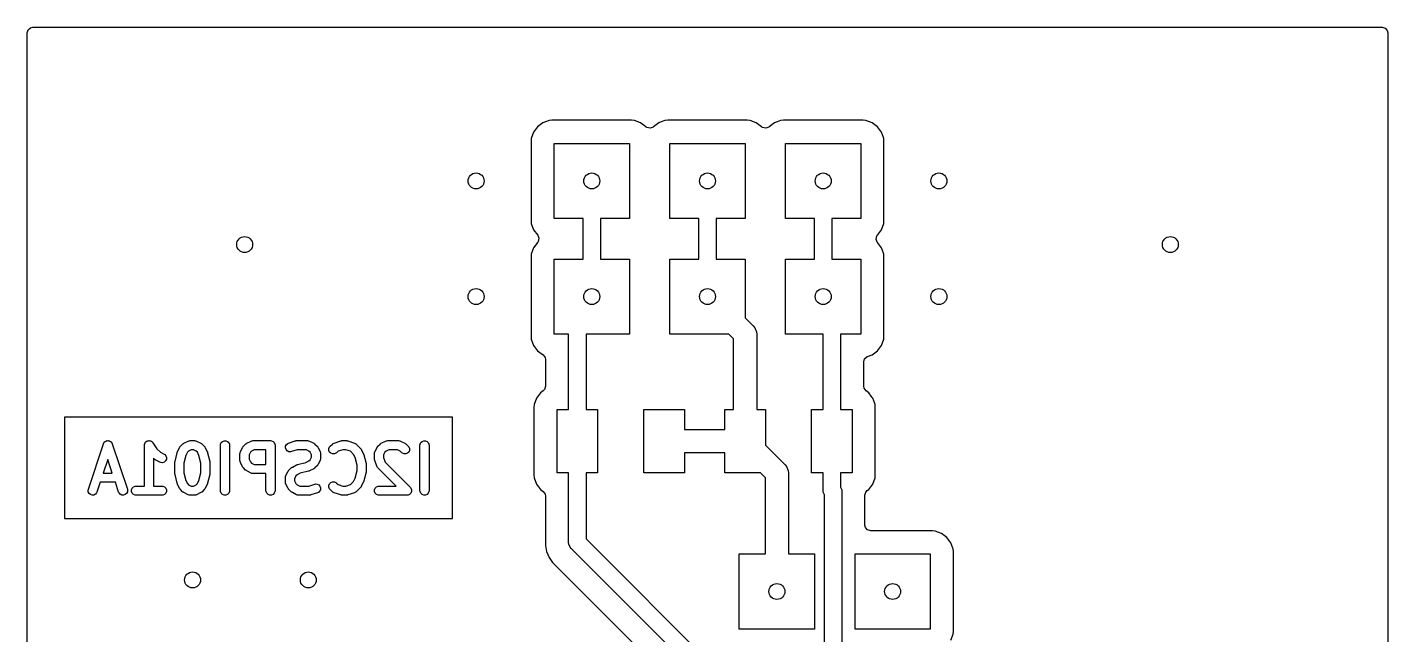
# Model space of a CAD drawing. Extents: x -4.36 to -3.19, y 5.39 to 6.96.
# Drawn here: x -4.363 to -3.187, y 6.438 to 6.963 of the extents above; entities that cross this region are included whole.
import ezdxf

# ---------------------------------------------------------------- set-up
doc = ezdxf.new("R2010")
doc.units = 0
doc.header["$MEASUREMENT"] = 0
doc.layers.add('BLACK', color=7, linetype='CONTINUOUS')

msp = doc.modelspace()

# ---------------------------------------------------------------- linework, layer by layer
at = {"layer": 'BLACK', "linetype": 'CONTINUOUS'}
for p, q in [((-4.3621, 6.9607), (-4.36, 6.9625)), ((-4.36, 6.9625), (-4.358, 6.9629)), ((-4.358, 6.9629), (-3.192, 6.9629)), ((-3.192, 6.9629), (-3.1893, 6.9621)), ((-3.1893, 6.9621), (-3.1875, 6.96)), ((-4.3629, 6.958), (-4.3621, 6.9607)), ((-4.3629, 6.538), (-4.3629, 6.958)), ((-3.1875, 6.96), (-3.1871, 6.958)), ((-3.1871, 6.958), (-3.1871, 5.392)), ((-3.9172, 6.8803), (-3.9218, 6.8768)), ((-3.9149, 6.8811), (-3.9172, 6.8803)), ((-3.9172, 6.8803), (-3.9172, 6.8803)), ((-3.9172, 6.8803), (-3.9172, 6.8803)), ((-3.9118, 6.8823), (-3.9149, 6.8811)), ((-3.9094, 6.8825), (-3.9118, 6.8823)), ((-3.9118, 6.8823), (-3.9118, 6.8823)), ((-3.8406, 6.8825), (-3.9094, 6.8825)), ((-3.9094, 6.8825), (-3.9094, 6.8825)), ((-3.9094, 6.8825), (-3.9094, 6.8825)), ((-3.8382, 6.8823), (-3.8406, 6.8825)), ((-3.8406, 6.8825), (-3.8406, 6.8825)), ((-3.8406, 6.8825), (-3.8406, 6.8825)), ((-3.8328, 6.8803), (-3.8382, 6.8823)), ((-3.8382, 6.8823), (-3.8382, 6.8823)), ((-3.8382, 6.8823), (-3.8382, 6.8823)), ((-3.8282, 6.8768), (-3.8328, 6.8803)), ((-3.8172, 6.8803), (-3.8218, 6.8768)), ((-3.8149, 6.8811), (-3.8172, 6.8803)), ((-3.8118, 6.8823), (-3.8149, 6.8811)), ((-3.8094, 6.8825), (-3.8118, 6.8823)), ((-3.8118, 6.8823), (-3.8118, 6.8823)), ((-3.7406, 6.8825), (-3.8094, 6.8825)), ((-3.8094, 6.8825), (-3.8094, 6.8825)), ((-3.8094, 6.8825), (-3.8094, 6.8825)), ((-3.7382, 6.8823), (-3.7406, 6.8825)), ((-3.7406, 6.8825), (-3.7406, 6.8825)), ((-3.7406, 6.8825), (-3.7406, 6.8825)), ((-3.7328, 6.8803), (-3.7382, 6.8823)), ((-3.7382, 6.8823), (-3.7382, 6.8823)), ((-3.7382, 6.8823), (-3.7382, 6.8823)), ((-3.7282, 6.8768), (-3.7328, 6.8803)), ((-3.7172, 6.8803), (-3.7218, 6.8768)), ((-3.7149, 6.8811), (-3.7172, 6.8803)), ((-3.7118, 6.8823), (-3.7149, 6.8811)), ((-3.7094, 6.8825), (-3.7118, 6.8823)), ((-3.7118, 6.8823), (-3.7118, 6.8823)), ((-3.6406, 6.8825), (-3.7094, 6.8825)), ((-3.7094, 6.8825), (-3.7094, 6.8825)), ((-3.7094, 6.8825), (-3.7094, 6.8825)), ((-3.6382, 6.8823), (-3.6406, 6.8825)), ((-3.6406, 6.8825), (-3.6406, 6.8825)), ((-3.6406, 6.8825), (-3.6406, 6.8825)), ((-3.6328, 6.8803), (-3.6382, 6.8823)), ((-3.6382, 6.8823), (-3.6382, 6.8823)), ((-3.6382, 6.8823), (-3.6382, 6.8823)), ((-3.6282, 6.8768), (-3.6328, 6.8803)), ((-3.9253, 6.8722), (-3.9273, 6.8668)), ((-3.9218, 6.8768), (-3.9253, 6.8722)), ((-3.9253, 6.8722), (-3.9253, 6.8722)), ((-3.828, 6.8766), (-3.8282, 6.8768)), ((-3.8282, 6.8768), (-3.8282, 6.8768)), ((-3.8274, 6.8763), (-3.828, 6.8766)), ((-3.8246, 6.8757), (-3.8274, 6.8763)), ((-3.822, 6.8766), (-3.8246, 6.8757)), ((-3.8218, 6.8768), (-3.822, 6.8766)), ((-3.8218, 6.8768), (-3.8218, 6.8768)), ((-3.728, 6.8766), (-3.7282, 6.8768)), ((-3.7282, 6.8768), (-3.7282, 6.8768)), ((-3.7274, 6.8763), (-3.728, 6.8766)), ((-3.7246, 6.8757), (-3.7274, 6.8763)), ((-3.722, 6.8766), (-3.7246, 6.8757)), ((-3.7218, 6.8768), (-3.722, 6.8766)), ((-3.7218, 6.8768), (-3.7218, 6.8768)), ((-3.6247, 6.8722), (-3.6282, 6.8768)), ((-3.623, 6.8675), (-3.6247, 6.8722)), ((-3.6227, 6.8668), (-3.623, 6.8675)), ((-3.9273, 6.8668), (-3.9275, 6.8644)), ((-3.9275, 6.8644), (-3.9275, 6.7956)), ((-3.9273, 6.8668), (-3.9273, 6.8668)), ((-3.9075, 6.7975), (-3.9075, 6.8625)), ((-3.9075, 6.8625), (-3.8425, 6.8625)), ((-3.8425, 6.8625), (-3.8425, 6.7975)), ((-3.8075, 6.7975), (-3.8075, 6.8625)), ((-3.8075, 6.8625), (-3.7425, 6.8625)), ((-3.7425, 6.8625), (-3.7425, 6.7975)), ((-3.7075, 6.7975), (-3.7075, 6.8625)), ((-3.7075, 6.8625), (-3.6425, 6.8625)), ((-3.6425, 6.8625), (-3.6425, 6.7975)), ((-3.6225, 6.8644), (-3.6227, 6.8668)), ((-3.6227, 6.8668), (-3.6227, 6.8668)), ((-3.6225, 6.7956), (-3.6225, 6.8644)), ((-3.6225, 6.8644), (-3.6225, 6.8644)), ((-3.8825, 6.7975), (-3.9075, 6.7975)), ((-3.8825, 6.7625), (-3.8825, 6.7975)), ((-3.8425, 6.7975), (-3.8675, 6.7975)), ((-3.8675, 6.7975), (-3.8675, 6.7625)), ((-3.7825, 6.7975), (-3.8075, 6.7975)), ((-3.7825, 6.7625), (-3.7825, 6.7975)), ((-3.7425, 6.7975), (-3.7675, 6.7975)), ((-3.7675, 6.7975), (-3.7675, 6.7625)), ((-3.6825, 6.7975), (-3.7075, 6.7975)), ((-3.6825, 6.7625), (-3.6825, 6.7975)), ((-3.6425, 6.7975), (-3.6675, 6.7975)), ((-3.6675, 6.7975), (-3.6675, 6.7625)), ((-3.9275, 6.7956), (-3.9273, 6.7932)), ((-3.9273, 6.7932), (-3.9273, 6.7932)), ((-3.9273, 6.7932), (-3.9253, 6.7878)), ((-3.9253, 6.7878), (-3.9253, 6.7878)), ((-3.9253, 6.7878), (-3.9216, 6.783)), ((-3.6282, 6.7832), (-3.6247, 6.7878)), ((-3.6247, 6.7878), (-3.6227, 6.7932)), ((-3.6227, 6.7932), (-3.6225, 6.7956)), ((-3.6227, 6.7932), (-3.6227, 6.7932)), ((-3.6225, 6.7956), (-3.6225, 6.7956)), ((-3.9216, 6.777), (-3.9253, 6.7722)), ((-3.9216, 6.783), (-3.9207, 6.7804)), ((-3.9213, 6.7776), (-3.9216, 6.777)), ((-3.9207, 6.7804), (-3.9213, 6.7776)), ((-3.6293, 6.7796), (-3.6287, 6.7824)), ((-3.6284, 6.777), (-3.6293, 6.7796)), ((-3.6287, 6.7824), (-3.6284, 6.783)), ((-3.6284, 6.783), (-3.6282, 6.7832)), ((-3.6282, 6.7768), (-3.6284, 6.777)), ((-3.6282, 6.7832), (-3.6282, 6.7832)), ((-3.6247, 6.7722), (-3.6282, 6.7768)), ((-3.6282, 6.7768), (-3.6282, 6.7768)), ((-3.9273, 6.7668), (-3.9275, 6.7644)), ((-3.9275, 6.7644), (-3.9275, 6.6956)), ((-3.9253, 6.7722), (-3.9273, 6.7668)), ((-3.9273, 6.7668), (-3.9273, 6.7668)), ((-3.9253, 6.7722), (-3.9253, 6.7722)), ((-3.9075, 6.6975), (-3.9075, 6.7625)), ((-3.9075, 6.7625), (-3.8825, 6.7625)), ((-3.8675, 6.7625), (-3.8425, 6.7625)), ((-3.8425, 6.7625), (-3.8425, 6.6975)), ((-3.8075, 6.6975), (-3.8075, 6.7625)), ((-3.8075, 6.7625), (-3.7825, 6.7625)), ((-3.7675, 6.7625), (-3.7425, 6.7625)), ((-3.7425, 6.7625), (-3.7425, 6.7116)), ((-3.7075, 6.6975), (-3.7075, 6.7625)), ((-3.7075, 6.7625), (-3.6825, 6.7625)), ((-3.6675, 6.7625), (-3.6425, 6.7625)), ((-3.6425, 6.7625), (-3.6425, 6.6975)), ((-3.623, 6.7675), (-3.6247, 6.7722)), ((-3.6227, 6.7668), (-3.623, 6.7675)), ((-3.6225, 6.7644), (-3.6227, 6.7668)), ((-3.6227, 6.7668), (-3.6227, 6.7668)), ((-3.6225, 6.6956), (-3.6225, 6.7644)), ((-3.6225, 6.7644), (-3.6225, 6.7644)), ((-3.7425, 6.7116), (-3.7354, 6.7046)), ((-3.7354, 6.7046), (-3.7342, 6.7031)), ((-3.7342, 6.7031), (-3.7327, 6.6995)), ((-3.9275, 6.6956), (-3.9273, 6.6932)), ((-3.9273, 6.6932), (-3.9273, 6.6932)), ((-3.9273, 6.6932), (-3.9253, 6.6878)), ((-3.895, 6.6975), (-3.9075, 6.6975)), ((-3.895, 6.6325), (-3.895, 6.6975)), ((-3.8425, 6.6975), (-3.88, 6.6975)), ((-3.88, 6.6975), (-3.88, 6.6325)), ((-3.7566, 6.6975), (-3.8075, 6.6975)), ((-3.7525, 6.6934), (-3.7566, 6.6975)), ((-3.7525, 6.6325), (-3.7525, 6.6934)), ((-3.7327, 6.6995), (-3.7325, 6.6975)), ((-3.7325, 6.6975), (-3.7325, 6.6325)), ((-3.675, 6.6975), (-3.7075, 6.6975)), ((-3.675, 6.6325), (-3.675, 6.6975)), ((-3.6425, 6.6975), (-3.66, 6.6975)), ((-3.66, 6.6975), (-3.66, 6.6325)), ((-3.6247, 6.6878), (-3.6227, 6.6932)), ((-3.6227, 6.6932), (-3.6225, 6.6956)), ((-3.6227, 6.6932), (-3.6227, 6.6932)), ((-3.6225, 6.6956), (-3.6225, 6.6956)), ((-3.9253, 6.6878), (-3.9253, 6.6878)), ((-3.9253, 6.6878), (-3.9218, 6.6832)), ((-3.9218, 6.6832), (-3.917, 6.6796)), ((-3.917, 6.6796), (-3.9153, 6.6774)), ((-3.6368, 6.6783), (-3.6328, 6.6797)), ((-3.6328, 6.6797), (-3.6282, 6.6832)), ((-3.6328, 6.6797), (-3.6328, 6.6797)), ((-3.6282, 6.6832), (-3.6247, 6.6878)), ((-3.6247, 6.6878), (-3.6247, 6.6878)), ((-3.9153, 6.6774), (-3.915, 6.6756)), ((-3.915, 6.6756), (-3.915, 6.6525)), ((-3.64, 6.6736), (-3.6392, 6.6763)), ((-3.64, 6.6525), (-3.64, 6.6736)), ((-3.6392, 6.6763), (-3.6371, 6.6781)), ((-3.6371, 6.6781), (-3.6368, 6.6783)), ((-3.9193, 6.6468), (-3.9228, 6.6422)), ((-3.917, 6.6485), (-3.9193, 6.6468)), ((-3.9193, 6.6468), (-3.9193, 6.6468)), ((-3.9158, 6.6498), (-3.917, 6.6485)), ((-3.915, 6.6525), (-3.9158, 6.6498)), ((-3.6397, 6.6508), (-3.64, 6.6525)), ((-3.638, 6.6485), (-3.6397, 6.6508)), ((-3.6357, 6.6468), (-3.638, 6.6485)), ((-3.6336, 6.644), (-3.6357, 6.6468)), ((-3.6326, 6.6427), (-3.6336, 6.644)), ((-3.9248, 6.6368), (-3.925, 6.6344)), ((-3.925, 6.6344), (-3.925, 6.5756)), ((-3.9228, 6.6422), (-3.9248, 6.6368)), ((-3.9248, 6.6368), (-3.9248, 6.6368)), ((-3.9228, 6.6422), (-3.9228, 6.6422)), ((-3.905, 6.5775), (-3.905, 6.6325)), ((-3.905, 6.6325), (-3.895, 6.6325)), ((-3.88, 6.6325), (-3.87, 6.6325)), ((-3.87, 6.6325), (-3.87, 6.5775)), ((-3.83, 6.5775), (-3.83, 6.6325)), ((-3.83, 6.6325), (-3.795, 6.6325)), ((-3.795, 6.6325), (-3.795, 6.615)), ((-3.76, 6.615), (-3.76, 6.6325)), ((-3.76, 6.6325), (-3.7525, 6.6325)), ((-3.7325, 6.6325), (-3.725, 6.6325)), ((-3.725, 6.6325), (-3.725, 6.6016)), ((-3.685, 6.5775), (-3.685, 6.6325)), ((-3.685, 6.6325), (-3.675, 6.6325)), ((-3.66, 6.6325), (-3.65, 6.6325)), ((-3.65, 6.6325), (-3.65, 6.5775)), ((-3.6322, 6.6422), (-3.6326, 6.6427)), ((-3.6305, 6.6375), (-3.6322, 6.6422)), ((-3.6302, 6.6368), (-3.6305, 6.6375)), ((-3.63, 6.6344), (-3.6302, 6.6368)), ((-3.6302, 6.6368), (-3.6302, 6.6368)), ((-3.63, 6.5756), (-3.63, 6.6344)), ((-3.63, 6.6344), (-3.63, 6.6344)), ((-3.9954, 6.6258), (-4.3306, 6.6258)), ((-4.3306, 6.6258), (-4.3306, 6.538)), ((-3.9954, 6.538), (-3.9954, 6.6258)), ((-3.795, 6.615), (-3.76, 6.615)), ((-4.3101, 6.5634), (-4.297, 6.6028)), ((-4.297, 6.6028), (-4.2967, 6.6035)), ((-4.2967, 6.6035), (-4.2965, 6.6037)), ((-4.2965, 6.6037), (-4.2964, 6.604)), ((-4.2964, 6.604), (-4.296, 6.6043)), ((-4.296, 6.6043), (-4.2957, 6.6047)), ((-4.2957, 6.6047), (-4.2954, 6.6048)), ((-4.2954, 6.6048), (-4.2952, 6.605)), ((-4.2952, 6.605), (-4.2948, 6.6051)), ((-4.2948, 6.6051), (-4.2943, 6.6054)), ((-4.2943, 6.6054), (-4.294, 6.6054)), ((-4.294, 6.6054), (-4.2938, 6.6055)), ((-4.2938, 6.6055), (-4.2933, 6.6054)), ((-4.2933, 6.6054), (-4.2928, 6.6055)), ((-4.2928, 6.6055), (-4.2925, 6.6054)), ((-4.2925, 6.6054), (-4.2922, 6.6054)), ((-4.2922, 6.6054), (-4.2918, 6.6051)), ((-4.2918, 6.6051), (-4.2913, 6.605)), ((-4.2913, 6.605), (-4.2911, 6.6048)), ((-4.2911, 6.6048), (-4.2909, 6.6047)), ((-4.2909, 6.6047), (-4.2905, 6.6043)), ((-4.2905, 6.6043), (-4.2902, 6.604)), ((-4.2902, 6.604), (-4.29, 6.6037)), ((-4.29, 6.6037), (-4.2898, 6.6035)), ((-4.2898, 6.6035), (-4.2895, 6.6028)), ((-4.2895, 6.6028), (-4.2764, 6.5634)), ((-4.2616, 6.6016), (-4.2615, 6.6023)), ((-4.2616, 6.5661), (-4.2616, 6.6016)), ((-4.2616, 6.6016), (-4.2616, 6.6016)), ((-4.2616, 6.6016), (-4.2616, 6.6016)), ((-4.2616, 6.6016), (-4.2616, 6.6016)), ((-4.2615, 6.6023), (-4.2614, 6.6027)), ((-4.2614, 6.6027), (-4.2613, 6.6031)), ((-4.2613, 6.6031), (-4.2611, 6.6034)), ((-4.2611, 6.6034), (-4.2609, 6.6038)), ((-4.2609, 6.6038), (-4.2606, 6.604)), ((-4.2606, 6.604), (-4.2604, 6.6044)), ((-4.2604, 6.6044), (-4.2601, 6.6046)), ((-4.2601, 6.6046), (-4.2598, 6.6048)), ((-4.2598, 6.6048), (-4.2595, 6.605)), ((-4.2595, 6.605), (-4.2592, 6.6052)), ((-4.2592, 6.6052), (-4.2588, 6.6053)), ((-4.2588, 6.6053), (-4.2584, 6.6054)), ((-4.2584, 6.6054), (-4.258, 6.6054)), ((-4.258, 6.6054), (-4.2576, 6.6055)), ((-4.2576, 6.6055), (-4.2573, 6.6054)), ((-4.2573, 6.6054), (-4.2569, 6.6054)), ((-4.2569, 6.6054), (-4.2565, 6.6053)), ((-4.2565, 6.6053), (-4.2561, 6.6052)), ((-4.2561, 6.6052), (-4.2558, 6.605)), ((-4.2558, 6.605), (-4.2555, 6.6048)), ((-4.2555, 6.6048), (-4.2552, 6.6046)), ((-4.2552, 6.6046), (-4.2549, 6.6043)), ((-4.2549, 6.6043), (-4.2544, 6.6038)), ((-4.2544, 6.6038), (-4.2544, 6.6038)), ((-4.2544, 6.6038), (-4.2544, 6.6038)), ((-4.2544, 6.6038), (-4.2544, 6.6037)), ((-4.2544, 6.6037), (-4.2508, 6.5985)), ((-4.2508, 6.5985), (-4.2478, 6.5954)), ((-4.233, 6.5958), (-4.2312, 6.5996)), ((-4.2312, 6.5996), (-4.231, 6.5999)), ((-4.231, 6.5999), (-4.2309, 6.6)), ((-4.2309, 6.6), (-4.2308, 6.6001)), ((-4.2308, 6.6002), (-4.2307, 6.6003)), ((-4.2308, 6.6001), (-4.2308, 6.6002)), ((-4.2307, 6.6003), (-4.2304, 6.6006)), ((-4.2304, 6.6006), (-4.2286, 6.6025)), ((-4.2286, 6.6025), (-4.2283, 6.6027)), ((-4.2283, 6.6027), (-4.2282, 6.6028)), ((-4.2282, 6.6028), (-4.2281, 6.6029)), ((-4.2281, 6.6029), (-4.228, 6.603)), ((-4.228, 6.603), (-4.2279, 6.603)), ((-4.2279, 6.603), (-4.2275, 6.6032)), ((-4.2275, 6.6032), (-4.2238, 6.6051)), ((-4.2238, 6.6051), (-4.2231, 6.6054)), ((-4.2211, 6.5976), (-4.2234, 6.5965)), ((-4.2231, 6.6054), (-4.2229, 6.6054)), ((-4.2229, 6.6054), (-4.2228, 6.6054)), ((-4.2228, 6.6054), (-4.222, 6.6055)), ((-4.222, 6.6055), (-4.2183, 6.6055)), ((-4.2192, 6.5976), (-4.2211, 6.5976)), ((-4.2169, 6.5965), (-4.2192, 6.5976)), ((-4.2183, 6.6055), (-4.2175, 6.6054)), ((-4.2175, 6.6054), (-4.2174, 6.6054)), ((-4.2174, 6.6054), (-4.2172, 6.6054)), ((-4.2172, 6.6054), (-4.2165, 6.6051)), ((-4.2165, 6.6051), (-4.2128, 6.6032)), ((-4.2128, 6.6032), (-4.2124, 6.603)), ((-4.2124, 6.603), (-4.2123, 6.603)), ((-4.2123, 6.603), (-4.2122, 6.6029)), ((-4.2122, 6.6029), (-4.2121, 6.6028)), ((-4.2121, 6.6028), (-4.212, 6.6027)), ((-4.212, 6.6027), (-4.2117, 6.6025)), ((-4.2117, 6.6025), (-4.2099, 6.6006)), ((-4.2099, 6.6006), (-4.2096, 6.6003)), ((-4.2096, 6.6003), (-4.2095, 6.6002)), ((-4.2095, 6.6002), (-4.2095, 6.6001)), ((-4.2095, 6.6001), (-4.2094, 6.6)), ((-4.2094, 6.6), (-4.2093, 6.5999)), ((-4.2093, 6.5999), (-4.2091, 6.5996)), ((-4.2091, 6.5996), (-4.2073, 6.5958)), ((-4.196, 6.6016), (-4.1959, 6.6023)), ((-4.196, 6.5622), (-4.196, 6.6016)), ((-4.1959, 6.6023), (-4.1953, 6.6038)), ((-4.1953, 6.6038), (-4.1942, 6.6048)), ((-4.1942, 6.6048), (-4.1928, 6.6054)), ((-4.1928, 6.6054), (-4.1913, 6.6054)), ((-4.1913, 6.6054), (-4.1898, 6.6048)), ((-4.1898, 6.6048), (-4.1888, 6.6038)), ((-4.1888, 6.6038), (-4.1882, 6.6023)), ((-4.1882, 6.6023), (-4.1881, 6.6016)), ((-4.1881, 6.6016), (-4.1881, 6.5622)), ((-4.1787, 6.5958), (-4.1768, 6.5996)), ((-4.1768, 6.5996), (-4.1766, 6.5999)), ((-4.1766, 6.6), (-4.1765, 6.6001)), ((-4.1766, 6.5999), (-4.1766, 6.6)), ((-4.1765, 6.6001), (-4.1764, 6.6002)), ((-4.1764, 6.6002), (-4.1763, 6.6003)), ((-4.1763, 6.6003), (-4.1761, 6.6006)), ((-4.1761, 6.6006), (-4.1742, 6.6025)), ((-4.1742, 6.6025), (-4.1739, 6.6027)), ((-4.1739, 6.6027), (-4.1738, 6.6028)), ((-4.1738, 6.6028), (-4.1737, 6.6029)), ((-4.1737, 6.6029), (-4.1736, 6.603)), ((-4.1736, 6.603), (-4.1735, 6.603)), ((-4.1735, 6.603), (-4.1732, 6.6032)), ((-4.1732, 6.6032), (-4.1694, 6.6051)), ((-4.1694, 6.6051), (-4.1687, 6.6054)), ((-4.1667, 6.5976), (-4.1691, 6.5965)), ((-4.1687, 6.6054), (-4.1686, 6.6054)), ((-4.1686, 6.6054), (-4.1684, 6.6054)), ((-4.1684, 6.6054), (-4.1677, 6.6055)), ((-4.1677, 6.6055), (-4.1527, 6.6055)), ((-4.1566, 6.5976), (-4.1667, 6.5976)), ((-4.1566, 6.5849), (-4.1566, 6.5976)), ((-4.1527, 6.6055), (-4.1519, 6.6054)), ((-4.1519, 6.6054), (-4.1505, 6.6048)), ((-4.1505, 6.6048), (-4.1494, 6.6038)), ((-4.1494, 6.6038), (-4.1488, 6.6023)), ((-4.1488, 6.6023), (-4.1487, 6.6016)), ((-4.1487, 6.6016), (-4.1487, 6.5622)), ((-4.1397, 6.5992), (-4.1396, 6.6007)), ((-4.1392, 6.5977), (-4.1397, 6.5992)), ((-4.1396, 6.6007), (-4.1389, 6.6021)), ((-4.1382, 6.5966), (-4.1392, 6.5977)), ((-4.1389, 6.6021), (-4.1377, 6.6031)), ((-4.1377, 6.6031), (-4.137, 6.6034)), ((-4.137, 6.6034), (-4.1314, 6.6053)), ((-4.1295, 6.5976), (-4.1345, 6.596)), ((-4.1314, 6.6053), (-4.131, 6.6054)), ((-4.131, 6.6054), (-4.1309, 6.6054)), ((-4.1309, 6.6054), (-4.1308, 6.6054)), ((-4.1308, 6.6054), (-4.1307, 6.6055)), ((-4.1307, 6.6055), (-4.1306, 6.6055)), ((-4.1306, 6.6055), (-4.1302, 6.6055)), ((-4.1302, 6.6055), (-4.1208, 6.6055)), ((-4.1217, 6.5976), (-4.1295, 6.5976)), ((-4.1194, 6.5965), (-4.1217, 6.5976)), ((-4.1208, 6.6055), (-4.12, 6.6054)), ((-4.12, 6.6054), (-4.1199, 6.6054)), ((-4.1199, 6.6054), (-4.1198, 6.6054)), ((-4.1198, 6.6054), (-4.119, 6.6051)), ((-4.119, 6.6051), (-4.1153, 6.6032)), ((-4.1153, 6.6032), (-4.115, 6.603)), ((-4.115, 6.603), (-4.1149, 6.603)), ((-4.1149, 6.603), (-4.1147, 6.6029)), ((-4.1147, 6.6029), (-4.1146, 6.6028)), ((-4.1146, 6.6028), (-4.1146, 6.6027)), ((-4.1146, 6.6027), (-4.1143, 6.6025)), ((-4.1143, 6.6025), (-4.1124, 6.6006)), ((-4.1124, 6.6006), (-4.1121, 6.6003)), ((-4.1121, 6.6003), (-4.1121, 6.6002)), ((-4.1121, 6.6002), (-4.112, 6.6001)), ((-4.112, 6.6001), (-4.1119, 6.6)), ((-4.1119, 6.6), (-4.1119, 6.5999)), ((-4.1119, 6.5999), (-4.1116, 6.5996)), ((-4.1116, 6.5996), (-4.1098, 6.5958)), ((-4.1022, 6.5986), (-4.1016, 6.6)), ((-4.1022, 6.597), (-4.1022, 6.5986)), ((-4.1016, 6.5956), (-4.1022, 6.597)), ((-4.1016, 6.6), (-4.1011, 6.6006)), ((-4.1011, 6.6006), (-4.0992, 6.6025)), ((-4.0992, 6.6025), (-4.0986, 6.603)), ((-4.0986, 6.603), (-4.0985, 6.603)), ((-4.0985, 6.603), (-4.0984, 6.6031)), ((-4.0984, 6.6031), (-4.0977, 6.6034)), ((-4.0977, 6.6034), (-4.092, 6.6053)), ((-4.0902, 6.5976), (-4.0943, 6.5963)), ((-4.092, 6.6053), (-4.0917, 6.6054)), ((-4.0917, 6.6054), (-4.0916, 6.6054)), ((-4.0916, 6.6054), (-4.0914, 6.6054)), ((-4.0914, 6.6054), (-4.0913, 6.6055)), ((-4.0913, 6.6055), (-4.0912, 6.6055)), ((-4.0912, 6.6055), (-4.0908, 6.6055)), ((-4.0908, 6.6055), (-4.087, 6.6055)), ((-4.0877, 6.5976), (-4.0902, 6.5976)), ((-4.0835, 6.5963), (-4.0877, 6.5976)), ((-4.087, 6.6055), (-4.0867, 6.6055)), ((-4.0867, 6.6055), (-4.0866, 6.6055)), ((-4.0866, 6.6055), (-4.0864, 6.6054)), ((-4.0864, 6.6054), (-4.0863, 6.6054)), ((-4.0863, 6.6054), (-4.0862, 6.6054)), ((-4.0862, 6.6054), (-4.0858, 6.6053)), ((-4.0858, 6.6053), (-4.0802, 6.6034)), ((-4.0802, 6.6034), (-4.0795, 6.6031)), ((-4.0795, 6.6031), (-4.0794, 6.603)), ((-4.0794, 6.603), (-4.0792, 6.603)), ((-4.0792, 6.603), (-4.0786, 6.6025)), ((-4.0786, 6.6025), (-4.0749, 6.5987)), ((-4.0749, 6.5987), (-4.0746, 6.5984)), ((-4.0746, 6.5984), (-4.0746, 6.5984)), ((-4.0746, 6.5984), (-4.0745, 6.5982)), ((-4.0745, 6.5982), (-4.0744, 6.5981)), ((-4.0744, 6.5981), (-4.0744, 6.598)), ((-4.0744, 6.598), (-4.0742, 6.5977)), ((-4.0742, 6.5977), (-4.0723, 6.594)), ((-4.0624, 6.5958), (-4.0606, 6.5996)), ((-4.0606, 6.5996), (-4.0604, 6.5999)), ((-4.0604, 6.5999), (-4.0603, 6.6)), ((-4.0603, 6.6), (-4.0602, 6.6001)), ((-4.0602, 6.6002), (-4.0601, 6.6003)), ((-4.0602, 6.6001), (-4.0602, 6.6002)), ((-4.0601, 6.6003), (-4.0598, 6.6006)), ((-4.0598, 6.6006), (-4.058, 6.6025)), ((-4.058, 6.6025), (-4.0577, 6.6027)), ((-4.0577, 6.6027), (-4.0576, 6.6028)), ((-4.0576, 6.6028), (-4.0575, 6.6029)), ((-4.0575, 6.6029), (-4.0574, 6.603)), ((-4.0574, 6.603), (-4.0573, 6.603)), ((-4.0573, 6.603), (-4.0569, 6.6032)), ((-4.0569, 6.6032), (-4.0532, 6.6051)), ((-4.0532, 6.6051), (-4.0525, 6.6054)), ((-4.0505, 6.5976), (-4.0528, 6.5965)), ((-4.0525, 6.6054), (-4.0523, 6.6054)), ((-4.0523, 6.6054), (-4.0522, 6.6054)), ((-4.0522, 6.6054), (-4.0514, 6.6055)), ((-4.0514, 6.6055), (-4.0421, 6.6055)), ((-4.043, 6.5976), (-4.0505, 6.5976)), ((-4.0406, 6.5965), (-4.043, 6.5976)), ((-4.0421, 6.6055), (-4.0413, 6.6054)), ((-4.0413, 6.6054), (-4.0412, 6.6054)), ((-4.0412, 6.6054), (-4.041, 6.6054)), ((-4.041, 6.6054), (-4.0403, 6.6051)), ((-4.0403, 6.6051), (-4.0365, 6.6032)), ((-4.0365, 6.6032), (-4.0362, 6.603)), ((-4.0362, 6.603), (-4.0361, 6.603)), ((-4.0361, 6.603), (-4.036, 6.6029)), ((-4.036, 6.6029), (-4.0359, 6.6028)), ((-4.0359, 6.6028), (-4.0358, 6.6027)), ((-4.0358, 6.6027), (-4.0355, 6.6025)), ((-4.0355, 6.6025), (-4.0336, 6.6006)), ((-4.0336, 6.6006), (-4.0332, 6.6)), ((-4.0332, 6.6), (-4.0326, 6.5986)), ((-4.0326, 6.597), (-4.0332, 6.5956)), ((-4.0326, 6.5986), (-4.0326, 6.597)), ((-4.0235, 6.6016), (-4.0234, 6.6023)), ((-4.0235, 6.5622), (-4.0235, 6.6016)), ((-4.0234, 6.6023), (-4.0228, 6.6038)), ((-4.0228, 6.6038), (-4.0217, 6.6048)), ((-4.0217, 6.6048), (-4.0203, 6.6054)), ((-4.0203, 6.6054), (-4.0188, 6.6054)), ((-4.0188, 6.6054), (-4.0174, 6.6048)), ((-4.0174, 6.6048), (-4.0163, 6.6038)), ((-4.0163, 6.6038), (-4.0157, 6.6023)), ((-4.0157, 6.6023), (-4.0156, 6.6016)), ((-4.0156, 6.6016), (-4.0156, 6.5622)), ((-3.725, 6.6016), (-3.7079, 6.5846)), ((-4.2933, 6.5891), (-4.2972, 6.5774)), ((-4.2894, 6.5774), (-4.2933, 6.5891)), ((-4.2529, 6.5894), (-4.2537, 6.5902)), ((-4.2537, 6.5902), (-4.2537, 6.5661)), ((-4.2526, 6.5892), (-4.2529, 6.5894)), ((-4.2526, 6.5891), (-4.2526, 6.5892)), ((-4.2524, 6.589), (-4.2526, 6.5891)), ((-4.2523, 6.5889), (-4.2524, 6.589)), ((-4.2522, 6.5889), (-4.2523, 6.5889)), ((-4.2519, 6.5887), (-4.2522, 6.5889)), ((-4.2482, 6.5868), (-4.2519, 6.5887)), ((-4.2474, 6.5865), (-4.2482, 6.5868)), ((-4.2478, 6.5954), (-4.2446, 6.5938)), ((-4.2459, 6.5864), (-4.2474, 6.5865)), ((-4.2445, 6.5869), (-4.2459, 6.5864)), ((-4.2446, 6.5938), (-4.244, 6.5934)), ((-4.2433, 6.5879), (-4.2445, 6.5869)), ((-4.244, 6.5934), (-4.243, 6.5923)), ((-4.2426, 6.5893), (-4.2433, 6.5879)), ((-4.243, 6.5923), (-4.2425, 6.5908)), ((-4.2425, 6.5908), (-4.2426, 6.5893)), ((-4.2353, 6.5873), (-4.2352, 6.5874)), ((-4.2353, 6.587), (-4.2353, 6.5873)), ((-4.2353, 6.5868), (-4.2353, 6.587)), ((-4.2353, 6.5867), (-4.2353, 6.5868)), ((-4.2353, 6.5866), (-4.2353, 6.5867)), ((-4.2353, 6.5772), (-4.2353, 6.5866)), ((-4.2352, 6.5875), (-4.2333, 6.595)), ((-4.2352, 6.5874), (-4.2352, 6.5875)), ((-4.2333, 6.5951), (-4.2332, 6.5954)), ((-4.2333, 6.595), (-4.2333, 6.5951)), ((-4.2333, 6.5951), (-4.2333, 6.5951)), ((-4.2332, 6.5954), (-4.2331, 6.5957)), ((-4.2331, 6.5957), (-4.2331, 6.5958)), ((-4.2331, 6.5958), (-4.233, 6.5958)), ((-4.2258, 6.5927), (-4.2275, 6.5861)), ((-4.2275, 6.5861), (-4.2275, 6.5777)), ((-4.2244, 6.5955), (-4.2258, 6.5927)), ((-4.2234, 6.5965), (-4.2244, 6.5955)), ((-4.2159, 6.5955), (-4.2169, 6.5965)), ((-4.2145, 6.5927), (-4.2159, 6.5955)), ((-4.2128, 6.5861), (-4.2145, 6.5927)), ((-4.2128, 6.5777), (-4.2128, 6.5861)), ((-4.2073, 6.5958), (-4.2072, 6.5958)), ((-4.2072, 6.5958), (-4.2072, 6.5957)), ((-4.2072, 6.5957), (-4.2071, 6.5954)), ((-4.2071, 6.5954), (-4.207, 6.5951)), ((-4.207, 6.5951), (-4.207, 6.5951)), ((-4.207, 6.5951), (-4.207, 6.595)), ((-4.207, 6.595), (-4.2051, 6.5875)), ((-4.2051, 6.5875), (-4.2051, 6.5874)), ((-4.2051, 6.5874), (-4.205, 6.5873)), ((-4.205, 6.5873), (-4.205, 6.587)), ((-4.205, 6.587), (-4.205, 6.5868)), ((-4.205, 6.5868), (-4.205, 6.5867)), ((-4.205, 6.5867), (-4.205, 6.5866)), ((-4.205, 6.5866), (-4.205, 6.5772)), ((-4.1791, 6.5941), (-4.179, 6.5948)), ((-4.1791, 6.5884), (-4.1791, 6.5941)), ((-4.179, 6.5877), (-4.1791, 6.5884)), ((-4.179, 6.5951), (-4.1787, 6.5958)), ((-4.179, 6.595), (-4.179, 6.5951)), ((-4.179, 6.5948), (-4.179, 6.595)), ((-4.179, 6.5875), (-4.179, 6.5877)), ((-4.179, 6.5874), (-4.179, 6.5875)), ((-4.1787, 6.5867), (-4.179, 6.5874)), ((-4.1768, 6.5829), (-4.1787, 6.5867)), ((-4.17, 6.5955), (-4.1712, 6.5931)), ((-4.1712, 6.5931), (-4.1712, 6.5894)), ((-4.1712, 6.5894), (-4.17, 6.587)), ((-4.1691, 6.5965), (-4.17, 6.5955)), ((-4.17, 6.587), (-4.1691, 6.5861)), ((-4.1691, 6.5861), (-4.1667, 6.5849)), ((-4.1667, 6.5849), (-4.1566, 6.5849)), ((-4.1368, 6.5959), (-4.1382, 6.5966)), ((-4.1353, 6.5958), (-4.1368, 6.5959)), ((-4.1345, 6.596), (-4.1353, 6.5958)), ((-4.1292, 6.5848), (-4.1222, 6.5865)), ((-4.1222, 6.5865), (-4.1194, 6.5879)), ((-4.1184, 6.5955), (-4.1194, 6.5965)), ((-4.1194, 6.5879), (-4.1184, 6.5889)), ((-4.1172, 6.5931), (-4.1184, 6.5955)), ((-4.1184, 6.5889), (-4.1172, 6.5912)), ((-4.1172, 6.5912), (-4.1172, 6.5931)), ((-4.1098, 6.5886), (-4.1116, 6.5848)), ((-4.1098, 6.5958), (-4.1095, 6.5951)), ((-4.1095, 6.5893), (-4.1098, 6.5886)), ((-4.1095, 6.5951), (-4.1095, 6.595)), ((-4.1095, 6.595), (-4.1094, 6.5948)), ((-4.1094, 6.5895), (-4.1095, 6.5894)), ((-4.1095, 6.5894), (-4.1095, 6.5893)), ((-4.1094, 6.5948), (-4.1094, 6.5941)), ((-4.1094, 6.5941), (-4.1094, 6.5903)), ((-4.1094, 6.5903), (-4.1094, 6.5895)), ((-4.1005, 6.5945), (-4.1016, 6.5956)), ((-4.0991, 6.594), (-4.1005, 6.5945)), ((-4.0975, 6.594), (-4.0991, 6.594)), ((-4.0961, 6.5945), (-4.0975, 6.594)), ((-4.0955, 6.595), (-4.0961, 6.5945)), ((-4.0943, 6.5963), (-4.0955, 6.595)), ((-4.0809, 6.5936), (-4.0835, 6.5963)), ((-4.0795, 6.5908), (-4.0809, 6.5936)), ((-4.0779, 6.5842), (-4.0795, 6.5908)), ((-4.0723, 6.594), (-4.0723, 6.5939)), ((-4.0723, 6.5939), (-4.0722, 6.5939)), ((-4.0722, 6.5939), (-4.0721, 6.5936)), ((-4.0721, 6.5936), (-4.072, 6.5932)), ((-4.072, 6.5932), (-4.072, 6.5932)), ((-4.072, 6.5932), (-4.072, 6.5931)), ((-4.072, 6.5931), (-4.0701, 6.5856)), ((-4.0701, 6.5856), (-4.0701, 6.5855)), ((-4.0701, 6.5855), (-4.0701, 6.5855)), ((-4.0701, 6.5855), (-4.07, 6.5852)), ((-4.07, 6.5852), (-4.07, 6.5849)), ((-4.07, 6.5849), (-4.07, 6.5848)), ((-4.0629, 6.5941), (-4.0628, 6.5948)), ((-4.0629, 6.5903), (-4.0629, 6.5941)), ((-4.0628, 6.5899), (-4.0629, 6.5903)), ((-4.0628, 6.5948), (-4.0627, 6.595)), ((-4.0628, 6.5898), (-4.0628, 6.5899)), ((-4.0628, 6.5897), (-4.0628, 6.5898)), ((-4.0628, 6.5895), (-4.0628, 6.5897)), ((-4.0627, 6.5895), (-4.0628, 6.5895)), ((-4.0627, 6.5951), (-4.0624, 6.5958)), ((-4.0627, 6.595), (-4.0627, 6.5951)), ((-4.0627, 6.5891), (-4.0627, 6.5895)), ((-4.0608, 6.5834), (-4.0627, 6.5891)), ((-4.0538, 6.5955), (-4.055, 6.5931)), ((-4.055, 6.5931), (-4.055, 6.591)), ((-4.055, 6.591), (-4.0536, 6.5868)), ((-4.0528, 6.5965), (-4.0538, 6.5955)), ((-4.0536, 6.5868), (-4.0318, 6.565)), ((-4.0392, 6.595), (-4.0406, 6.5965)), ((-4.0386, 6.5945), (-4.0392, 6.595)), ((-4.0372, 6.594), (-4.0386, 6.5945)), ((-4.0357, 6.594), (-4.0372, 6.594)), ((-4.0342, 6.5945), (-4.0357, 6.594)), ((-4.0332, 6.5956), (-4.0342, 6.5945)), ((-3.76, 6.595), (-3.795, 6.595)), ((-3.795, 6.595), (-3.795, 6.5775)), ((-3.76, 6.5775), (-3.76, 6.595)), ((-4.2972, 6.5774), (-4.2894, 6.5774)), ((-4.2353, 6.5771), (-4.2353, 6.5772)), ((-4.2353, 6.577), (-4.2353, 6.5771)), ((-4.2353, 6.5767), (-4.2353, 6.577)), ((-4.2353, 6.5764), (-4.2353, 6.5767)), ((-4.2352, 6.5764), (-4.2353, 6.5764)), ((-4.2352, 6.5762), (-4.2352, 6.5764)), ((-4.2333, 6.5687), (-4.2352, 6.5762)), ((-4.2275, 6.5777), (-4.2258, 6.5711)), ((-4.2145, 6.5711), (-4.2128, 6.5777)), ((-4.2051, 6.5762), (-4.207, 6.5687)), ((-4.205, 6.5764), (-4.2051, 6.5764)), ((-4.2051, 6.5764), (-4.2051, 6.5762)), ((-4.205, 6.5772), (-4.205, 6.5771)), ((-4.205, 6.5771), (-4.205, 6.577)), ((-4.205, 6.577), (-4.205, 6.5767)), ((-4.205, 6.5767), (-4.205, 6.5764)), ((-4.1766, 6.5826), (-4.1768, 6.5829)), ((-4.1766, 6.5825), (-4.1766, 6.5826)), ((-4.1765, 6.5824), (-4.1766, 6.5825)), ((-4.1764, 6.5823), (-4.1765, 6.5824)), ((-4.1763, 6.5822), (-4.1764, 6.5823)), ((-4.1761, 6.5819), (-4.1763, 6.5822)), ((-4.1742, 6.58), (-4.1761, 6.5819)), ((-4.1739, 6.5798), (-4.1742, 6.58)), ((-4.1738, 6.5797), (-4.1739, 6.5798)), ((-4.1737, 6.5796), (-4.1738, 6.5797)), ((-4.1736, 6.5795), (-4.1737, 6.5796)), ((-4.1735, 6.5795), (-4.1736, 6.5795)), ((-4.1732, 6.5793), (-4.1735, 6.5795)), ((-4.1694, 6.5774), (-4.1732, 6.5793)), ((-4.1687, 6.5771), (-4.1694, 6.5774)), ((-4.1686, 6.5771), (-4.1687, 6.5771)), ((-4.1684, 6.5771), (-4.1686, 6.5771)), ((-4.1677, 6.577), (-4.1684, 6.5771)), ((-4.1566, 6.577), (-4.1677, 6.577)), ((-4.1566, 6.5622), (-4.1566, 6.577)), ((-4.1397, 6.5742), (-4.1396, 6.5743)), ((-4.1397, 6.5734), (-4.1397, 6.5742)), ((-4.1397, 6.5697), (-4.1397, 6.5734)), ((-4.1396, 6.5745), (-4.1393, 6.5752)), ((-4.1396, 6.5743), (-4.1396, 6.5745)), ((-4.1393, 6.5752), (-4.1374, 6.579)), ((-4.1374, 6.579), (-4.1372, 6.5793)), ((-4.1372, 6.5794), (-4.1371, 6.5795)), ((-4.1372, 6.5793), (-4.1372, 6.5794)), ((-4.1371, 6.5795), (-4.137, 6.5796)), ((-4.137, 6.5796), (-4.1369, 6.5797)), ((-4.1369, 6.5797), (-4.1367, 6.58)), ((-4.1367, 6.58), (-4.1348, 6.5819)), ((-4.1348, 6.5819), (-4.1345, 6.5821)), ((-4.1345, 6.5822), (-4.1343, 6.5823)), ((-4.1345, 6.5821), (-4.1345, 6.5822)), ((-4.1343, 6.5823), (-4.1342, 6.5823)), ((-4.1342, 6.5823), (-4.1341, 6.5824)), ((-4.1341, 6.5824), (-4.1338, 6.5826)), ((-4.1338, 6.5826), (-4.1301, 6.5845)), ((-4.1307, 6.5749), (-4.1319, 6.5725)), ((-4.1297, 6.5758), (-4.1307, 6.5749)), ((-4.1301, 6.5845), (-4.13, 6.5845)), ((-4.13, 6.5845), (-4.1297, 6.5846)), ((-4.13, 6.5845), (-4.13, 6.5845)), ((-4.1297, 6.5846), (-4.1293, 6.5847)), ((-4.1269, 6.5772), (-4.1297, 6.5758)), ((-4.1293, 6.5847), (-4.1292, 6.5848)), ((-4.1293, 6.5847), (-4.1293, 6.5847)), ((-4.1198, 6.579), (-4.1269, 6.5772)), ((-4.1194, 6.5791), (-4.1198, 6.579)), ((-4.1198, 6.579), (-4.1198, 6.579)), ((-4.1198, 6.579), (-4.1198, 6.579)), ((-4.1191, 6.5793), (-4.1194, 6.5791)), ((-4.119, 6.5793), (-4.1191, 6.5793)), ((-4.1191, 6.5793), (-4.1191, 6.5793)), ((-4.1153, 6.5812), (-4.119, 6.5793)), ((-4.115, 6.5814), (-4.1153, 6.5812)), ((-4.1149, 6.5814), (-4.115, 6.5814)), ((-4.1147, 6.5815), (-4.1149, 6.5814)), ((-4.1146, 6.5816), (-4.1147, 6.5815)), ((-4.1143, 6.5819), (-4.1146, 6.5817)), ((-4.1146, 6.5817), (-4.1146, 6.5816)), ((-4.1124, 6.5838), (-4.1143, 6.5819)), ((-4.1121, 6.5841), (-4.1124, 6.5838)), ((-4.112, 6.5843), (-4.1121, 6.5842)), ((-4.1121, 6.5842), (-4.1121, 6.5841)), ((-4.1119, 6.5844), (-4.112, 6.5843)), ((-4.1116, 6.5848), (-4.1119, 6.5845)), ((-4.1119, 6.5845), (-4.1119, 6.5844)), ((-4.0795, 6.5729), (-4.0779, 6.5796)), ((-4.0779, 6.5796), (-4.0779, 6.5842)), ((-4.0701, 6.5781), (-4.072, 6.5706)), ((-4.07, 6.5786), (-4.0701, 6.5783)), ((-4.0701, 6.5783), (-4.0701, 6.5782)), ((-4.0701, 6.5782), (-4.0701, 6.5781)), ((-4.07, 6.5848), (-4.07, 6.5847)), ((-4.07, 6.5847), (-4.07, 6.5791)), ((-4.07, 6.5791), (-4.07, 6.5789)), ((-4.07, 6.5789), (-4.07, 6.5789)), ((-4.07, 6.5789), (-4.07, 6.5786)), ((-4.0605, 6.5827), (-4.0608, 6.5834)), ((-4.0604, 6.5826), (-4.0605, 6.5827)), ((-4.0603, 6.5825), (-4.0604, 6.5826)), ((-4.0598, 6.5819), (-4.0603, 6.5825)), ((-4.0441, 6.5661), (-4.0598, 6.5819)), ((-3.925, 6.5756), (-3.9248, 6.5732)), ((-3.9248, 6.5732), (-3.9248, 6.5732)), ((-3.9248, 6.5732), (-3.9228, 6.5678)), ((-3.895, 6.5775), (-3.905, 6.5775)), ((-3.895, 6.5175), (-3.895, 6.5775)), ((-3.87, 6.5775), (-3.88, 6.5775)), ((-3.88, 6.5775), (-3.88, 6.5206)), ((-3.795, 6.5775), (-3.83, 6.5775)), ((-3.7291, 6.5775), (-3.76, 6.5775)), ((-3.725, 6.5734), (-3.7291, 6.5775)), ((-3.725, 6.5075), (-3.725, 6.5734)), ((-3.7079, 6.5846), (-3.7067, 6.5831)), ((-3.7067, 6.5831), (-3.7052, 6.5795)), ((-3.7052, 6.5795), (-3.705, 6.5775)), ((-3.705, 6.5775), (-3.705, 6.5075)), ((-3.675, 6.5775), (-3.685, 6.5775)), ((-3.675, 6.5625), (-3.675, 6.5775)), ((-3.65, 6.5775), (-3.66, 6.5775)), ((-3.66, 6.5775), (-3.66, 6.5652)), ((-3.6322, 6.5678), (-3.6302, 6.5732)), ((-3.6302, 6.5732), (-3.63, 6.5756)), ((-3.6302, 6.5732), (-3.6302, 6.5732)), ((-3.63, 6.5756), (-3.63, 6.5756)), ((-4.3103, 6.5627), (-4.3101, 6.5634)), ((-4.3102, 6.5612), (-4.3103, 6.5627)), ((-4.2998, 6.5695), (-4.3027, 6.561)), ((-4.2867, 6.5695), (-4.2998, 6.5695)), ((-4.2839, 6.561), (-4.2867, 6.5695)), ((-4.2764, 6.5634), (-4.2762, 6.5627)), ((-4.2762, 6.5627), (-4.2763, 6.5612)), ((-4.2728, 6.563), (-4.2722, 6.5644)), ((-4.2728, 6.5614), (-4.2728, 6.563)), ((-4.2722, 6.56), (-4.2728, 6.5614)), ((-4.2722, 6.5644), (-4.2711, 6.5655)), ((-4.2711, 6.5655), (-4.2697, 6.5661)), ((-4.2697, 6.5661), (-4.2689, 6.5661)), ((-4.2689, 6.5661), (-4.2616, 6.5661)), ((-4.2537, 6.5661), (-4.2464, 6.5661)), ((-4.2464, 6.5661), (-4.2456, 6.5661)), ((-4.2456, 6.5661), (-4.2442, 6.5655)), ((-4.2442, 6.5655), (-4.2431, 6.5644)), ((-4.2431, 6.5644), (-4.2425, 6.563)), ((-4.2425, 6.5614), (-4.2431, 6.56)), ((-4.2425, 6.563), (-4.2425, 6.5614)), ((-4.2332, 6.5683), (-4.2333, 6.5687)), ((-4.2333, 6.5687), (-4.2333, 6.5687)), ((-4.2333, 6.5687), (-4.2333, 6.5687)), ((-4.2331, 6.568), (-4.2332, 6.5683)), ((-4.233, 6.5679), (-4.2331, 6.568)), ((-4.2331, 6.568), (-4.2331, 6.568)), ((-4.2312, 6.5642), (-4.233, 6.5679)), ((-4.231, 6.5639), (-4.2312, 6.5642)), ((-4.2309, 6.5638), (-4.231, 6.5639)), ((-4.2308, 6.5637), (-4.2309, 6.5638)), ((-4.2308, 6.5635), (-4.2308, 6.5637)), ((-4.2307, 6.5635), (-4.2308, 6.5635)), ((-4.2304, 6.5632), (-4.2307, 6.5635)), ((-4.2286, 6.5613), (-4.2304, 6.5632)), ((-4.2258, 6.5711), (-4.2244, 6.5683)), ((-4.2244, 6.5683), (-4.2234, 6.5673)), ((-4.2234, 6.5673), (-4.2211, 6.5661)), ((-4.2211, 6.5661), (-4.2192, 6.5661)), ((-4.2192, 6.5661), (-4.2169, 6.5673)), ((-4.2169, 6.5673), (-4.2159, 6.5683)), ((-4.2159, 6.5683), (-4.2145, 6.5711)), ((-4.2099, 6.5632), (-4.2117, 6.5613)), ((-4.2096, 6.5635), (-4.2099, 6.5632)), ((-4.2095, 6.5635), (-4.2096, 6.5635)), ((-4.2094, 6.5638), (-4.2095, 6.5637)), ((-4.2095, 6.5637), (-4.2095, 6.5635)), ((-4.2093, 6.5639), (-4.2094, 6.5638)), ((-4.2091, 6.5642), (-4.2093, 6.5639)), ((-4.2073, 6.5679), (-4.2091, 6.5642)), ((-4.2072, 6.568), (-4.2073, 6.5679)), ((-4.2071, 6.5683), (-4.2072, 6.568)), ((-4.2072, 6.568), (-4.2072, 6.568)), ((-4.207, 6.5687), (-4.2071, 6.5683)), ((-4.207, 6.5687), (-4.207, 6.5687)), ((-4.207, 6.5687), (-4.207, 6.5687)), ((-4.1959, 6.5614), (-4.196, 6.5622)), ((-4.1953, 6.56), (-4.1959, 6.5614)), ((-4.1882, 6.5614), (-4.1888, 6.56)), ((-4.1881, 6.5622), (-4.1882, 6.5614)), ((-4.1565, 6.5614), (-4.1566, 6.5622)), ((-4.1559, 6.56), (-4.1565, 6.5614)), ((-4.1488, 6.5614), (-4.1494, 6.56)), ((-4.1487, 6.5622), (-4.1488, 6.5614)), ((-4.1397, 6.5689), (-4.1397, 6.5697)), ((-4.1396, 6.5688), (-4.1397, 6.5689)), ((-4.1396, 6.5687), (-4.1396, 6.5688)), ((-4.1393, 6.5679), (-4.1396, 6.5687)), ((-4.1374, 6.5642), (-4.1393, 6.5679)), ((-4.1372, 6.5639), (-4.1374, 6.5642)), ((-4.1372, 6.5638), (-4.1372, 6.5639)), ((-4.1371, 6.5637), (-4.1372, 6.5638)), ((-4.137, 6.5635), (-4.1371, 6.5637)), ((-4.1369, 6.5635), (-4.137, 6.5635)), ((-4.1367, 6.5632), (-4.1369, 6.5635)), ((-4.1348, 6.5613), (-4.1367, 6.5632)), ((-4.1319, 6.5725), (-4.1319, 6.5706)), ((-4.1319, 6.5706), (-4.1307, 6.5683)), ((-4.1307, 6.5683), (-4.1297, 6.5673)), ((-4.1297, 6.5673), (-4.1274, 6.5661)), ((-4.1274, 6.5661), (-4.1196, 6.5661)), ((-4.1196, 6.5661), (-4.1145, 6.5678)), ((-4.1145, 6.5678), (-4.1138, 6.568)), ((-4.1138, 6.568), (-4.1123, 6.5679)), ((-4.1123, 6.5679), (-4.1109, 6.5672)), ((-4.1102, 6.5617), (-4.1113, 6.5607)), ((-4.1109, 6.5672), (-4.1099, 6.566)), ((-4.1095, 6.563), (-4.1102, 6.5617)), ((-4.1099, 6.566), (-4.1094, 6.5646)), ((-4.1094, 6.5646), (-4.1095, 6.563)), ((-4.1022, 6.5667), (-4.1016, 6.5681)), ((-4.1022, 6.5652), (-4.1022, 6.5667)), ((-4.1016, 6.5638), (-4.1022, 6.5652)), ((-4.1016, 6.5681), (-4.1005, 6.5692)), ((-4.1011, 6.5632), (-4.1016, 6.5638)), ((-4.0992, 6.5613), (-4.1011, 6.5632)), ((-4.1005, 6.5692), (-4.0991, 6.5698)), ((-4.0991, 6.5698), (-4.0975, 6.5698)), ((-4.0975, 6.5698), (-4.0961, 6.5692)), ((-4.0961, 6.5692), (-4.0955, 6.5687)), ((-4.0955, 6.5687), (-4.0943, 6.5675)), ((-4.0943, 6.5675), (-4.0902, 6.5661)), ((-4.0902, 6.5661), (-4.0877, 6.5661)), ((-4.0877, 6.5661), (-4.0835, 6.5675)), ((-4.0835, 6.5675), (-4.0809, 6.5702)), ((-4.0809, 6.5702), (-4.0795, 6.5729)), ((-4.0749, 6.565), (-4.0786, 6.5613)), ((-4.0746, 6.5653), (-4.0749, 6.565)), ((-4.0745, 6.5655), (-4.0746, 6.5654)), ((-4.0746, 6.5654), (-4.0746, 6.5653)), ((-4.0744, 6.5656), (-4.0745, 6.5655)), ((-4.0742, 6.5661), (-4.0744, 6.5657)), ((-4.0744, 6.5657), (-4.0744, 6.5656)), ((-4.0723, 6.5698), (-4.0742, 6.5661)), ((-4.0722, 6.5699), (-4.0723, 6.5699)), ((-4.0723, 6.5699), (-4.0723, 6.5698)), ((-4.0721, 6.5702), (-4.0722, 6.5699)), ((-4.072, 6.5705), (-4.0721, 6.5702)), ((-4.072, 6.5706), (-4.072, 6.5706)), ((-4.072, 6.5706), (-4.072, 6.5705)), ((-4.0628, 6.563), (-4.0622, 6.5644)), ((-4.0628, 6.5614), (-4.0628, 6.563)), ((-4.0622, 6.56), (-4.0628, 6.5614)), ((-4.0622, 6.5644), (-4.0611, 6.5655)), ((-4.0611, 6.5655), (-4.0597, 6.5661)), ((-4.0597, 6.5661), (-4.0589, 6.5661)), ((-4.0589, 6.5661), (-4.0441, 6.5661)), ((-4.0318, 6.565), (-4.0313, 6.5644)), ((-4.0313, 6.5644), (-4.0307, 6.563)), ((-4.0307, 6.5614), (-4.0313, 6.56)), ((-4.0307, 6.563), (-4.0307, 6.5614)), ((-4.0234, 6.5614), (-4.0235, 6.5622)), ((-4.0228, 6.56), (-4.0234, 6.5614)), ((-4.0157, 6.5614), (-4.0163, 6.56)), ((-4.0156, 6.5622), (-4.0157, 6.5614)), ((-3.9228, 6.5678), (-3.9228, 6.5678)), ((-3.9228, 6.5678), (-3.9193, 6.5632)), ((-3.9193, 6.5632), (-3.917, 6.5615)), ((-3.917, 6.5615), (-3.9153, 6.5592)), ((-3.6749, 6.561), (-3.675, 6.5625)), ((-3.66, 6.5652), (-3.659, 6.5629)), ((-3.659, 6.5629), (-3.6589, 6.5614)), ((-3.6589, 6.5614), (-3.6589, 6.3092)), ((-3.6381, 6.561), (-3.6369, 6.5623)), ((-3.6369, 6.5623), (-3.6357, 6.5632)), ((-3.6357, 6.5632), (-3.6322, 6.5678)), ((-3.6322, 6.5678), (-3.6322, 6.5678)), ((-4.3095, 6.5598), (-4.3102, 6.5612)), ((-4.3083, 6.5588), (-4.3095, 6.5598)), ((-4.3069, 6.5583), (-4.3083, 6.5588)), ((-4.3054, 6.5584), (-4.3069, 6.5583)), ((-4.304, 6.5591), (-4.3054, 6.5584)), ((-4.303, 6.5602), (-4.304, 6.5591)), ((-4.3027, 6.561), (-4.303, 6.5602)), ((-4.2836, 6.5602), (-4.2839, 6.561)), ((-4.2826, 6.5591), (-4.2836, 6.5602)), ((-4.2812, 6.5584), (-4.2826, 6.5591)), ((-4.2797, 6.5583), (-4.2812, 6.5584)), ((-4.2782, 6.5588), (-4.2797, 6.5583)), ((-4.277, 6.5598), (-4.2782, 6.5588)), ((-4.2763, 6.5612), (-4.277, 6.5598)), ((-4.2711, 6.5589), (-4.2722, 6.56)), ((-4.2697, 6.5583), (-4.2711, 6.5589)), ((-4.2689, 6.5583), (-4.2697, 6.5583)), ((-4.2464, 6.5583), (-4.2689, 6.5583)), ((-4.2456, 6.5583), (-4.2464, 6.5583)), ((-4.2442, 6.5589), (-4.2456, 6.5583)), ((-4.2431, 6.56), (-4.2442, 6.5589)), ((-4.2283, 6.561), (-4.2286, 6.5613)), ((-4.2282, 6.561), (-4.2283, 6.561)), ((-4.2281, 6.5609), (-4.2282, 6.561)), ((-4.228, 6.5608), (-4.2281, 6.5609)), ((-4.2279, 6.5608), (-4.228, 6.5608)), ((-4.2275, 6.5605), (-4.2279, 6.5608)), ((-4.2238, 6.5587), (-4.2275, 6.5605)), ((-4.2231, 6.5584), (-4.2238, 6.5587)), ((-4.2229, 6.5584), (-4.2231, 6.5584)), ((-4.2228, 6.5583), (-4.2229, 6.5584)), ((-4.222, 6.5583), (-4.2228, 6.5583)), ((-4.2183, 6.5583), (-4.222, 6.5583)), ((-4.2175, 6.5583), (-4.2183, 6.5583)), ((-4.2174, 6.5584), (-4.2175, 6.5583)), ((-4.2172, 6.5584), (-4.2174, 6.5584)), ((-4.2165, 6.5587), (-4.2172, 6.5584)), ((-4.2128, 6.5605), (-4.2165, 6.5587)), ((-4.2124, 6.5608), (-4.2128, 6.5605)), ((-4.2123, 6.5608), (-4.2124, 6.5608)), ((-4.2122, 6.5609), (-4.2123, 6.5608)), ((-4.2121, 6.561), (-4.2122, 6.5609)), ((-4.212, 6.561), (-4.2121, 6.561)), ((-4.2117, 6.5613), (-4.212, 6.561)), ((-4.1942, 6.5589), (-4.1953, 6.56)), ((-4.1928, 6.5583), (-4.1942, 6.5589)), ((-4.1913, 6.5583), (-4.1928, 6.5583)), ((-4.1898, 6.5589), (-4.1913, 6.5583)), ((-4.1888, 6.56), (-4.1898, 6.5589)), ((-4.1548, 6.5589), (-4.1559, 6.56)), ((-4.1534, 6.5583), (-4.1548, 6.5589)), ((-4.1519, 6.5583), (-4.1534, 6.5583)), ((-4.1505, 6.5589), (-4.1519, 6.5583)), ((-4.1494, 6.56), (-4.1505, 6.5589)), ((-4.1345, 6.561), (-4.1348, 6.5613)), ((-4.1343, 6.5609), (-4.1345, 6.561)), ((-4.1345, 6.561), (-4.1345, 6.561)), ((-4.1342, 6.5608), (-4.1343, 6.5609)), ((-4.1341, 6.5608), (-4.1342, 6.5608)), ((-4.1338, 6.5605), (-4.1341, 6.5608)), ((-4.1301, 6.5587), (-4.1338, 6.5605)), ((-4.1293, 6.5584), (-4.1301, 6.5587)), ((-4.1292, 6.5584), (-4.1293, 6.5584)), ((-4.1291, 6.5583), (-4.1292, 6.5584)), ((-4.1283, 6.5583), (-4.1291, 6.5583)), ((-4.1189, 6.5583), (-4.1283, 6.5583)), ((-4.1185, 6.5583), (-4.1189, 6.5583)), ((-4.1184, 6.5583), (-4.1185, 6.5583)), ((-4.1183, 6.5583), (-4.1184, 6.5583)), ((-4.1181, 6.5583), (-4.1183, 6.5583)), ((-4.1177, 6.5585), (-4.1181, 6.5584)), ((-4.1181, 6.5584), (-4.1181, 6.5583)), ((-4.112, 6.5603), (-4.1177, 6.5585)), ((-4.1113, 6.5607), (-4.112, 6.5603)), ((-4.0986, 6.5608), (-4.0992, 6.5613)), ((-4.0985, 6.5607), (-4.0986, 6.5608)), ((-4.0984, 6.5607), (-4.0985, 6.5607)), ((-4.0977, 6.5603), (-4.0984, 6.5607)), ((-4.092, 6.5585), (-4.0977, 6.5603)), ((-4.0917, 6.5584), (-4.092, 6.5585)), ((-4.0916, 6.5583), (-4.0917, 6.5584)), ((-4.0914, 6.5583), (-4.0916, 6.5583)), ((-4.0913, 6.5583), (-4.0914, 6.5583)), ((-4.0912, 6.5583), (-4.0913, 6.5583)), ((-4.0908, 6.5583), (-4.0912, 6.5583)), ((-4.087, 6.5583), (-4.0908, 6.5583)), ((-4.0867, 6.5583), (-4.087, 6.5583)), ((-4.0866, 6.5583), (-4.0867, 6.5583)), ((-4.0864, 6.5583), (-4.0866, 6.5583)), ((-4.0863, 6.5583), (-4.0864, 6.5583)), ((-4.0862, 6.5584), (-4.0863, 6.5583)), ((-4.0858, 6.5585), (-4.0862, 6.5584)), ((-4.0802, 6.5603), (-4.0858, 6.5585)), ((-4.0795, 6.5607), (-4.0802, 6.5603)), ((-4.0794, 6.5607), (-4.0795, 6.5607)), ((-4.0792, 6.5608), (-4.0794, 6.5607)), ((-4.0786, 6.5613), (-4.0792, 6.5608)), ((-4.0611, 6.5589), (-4.0622, 6.56)), ((-4.0597, 6.5583), (-4.0611, 6.5589)), ((-4.0589, 6.5583), (-4.0597, 6.5583)), ((-4.0346, 6.5583), (-4.0589, 6.5583)), ((-4.0338, 6.5583), (-4.0346, 6.5583)), ((-4.0324, 6.5589), (-4.0338, 6.5583)), ((-4.0313, 6.56), (-4.0324, 6.5589)), ((-4.0217, 6.5589), (-4.0228, 6.56)), ((-4.0203, 6.5583), (-4.0217, 6.5589)), ((-4.0188, 6.5583), (-4.0203, 6.5583)), ((-4.0174, 6.5589), (-4.0188, 6.5583)), ((-4.0163, 6.56), (-4.0174, 6.5589)), ((-3.9153, 6.5592), (-3.915, 6.5575)), ((-3.915, 6.5575), (-3.915, 6.5148)), ((-3.6739, 6.5587), (-3.6749, 6.561)), ((-3.6739, 6.3123), (-3.6739, 6.5587)), ((-3.6389, 6.5583), (-3.6381, 6.561)), ((-3.6389, 6.5325), (-3.6389, 6.5583)), ((-4.3629, 6.4194), (-4.3629, 6.538)), ((-4.3306, 6.538), (-3.9954, 6.538)), ((-3.6384, 6.5304), (-3.6389, 6.5325)), ((-3.6366, 6.5283), (-3.6384, 6.5304)), ((-3.6339, 6.5275), (-3.6366, 6.5283)), ((-3.5806, 6.5275), (-3.6339, 6.5275)), ((-3.5782, 6.5273), (-3.5806, 6.5275)), ((-3.5806, 6.5275), (-3.5806, 6.5275)), ((-3.5806, 6.5275), (-3.5806, 6.5275)), ((-3.5806, 6.5275), (-3.5806, 6.5275)), ((-3.5728, 6.5253), (-3.5782, 6.5273)), ((-3.5782, 6.5273), (-3.5782, 6.5273)), ((-3.5782, 6.5273), (-3.5782, 6.5273)), ((-3.915, 6.5148), (-3.914, 6.5095)), ((-3.8949, 6.516), (-3.895, 6.5175)), ((-3.8937, 6.5133), (-3.8949, 6.516)), ((-3.88, 6.5206), (-3.7092, 6.3498)), ((-3.5682, 6.5218), (-3.5728, 6.5253)), ((-3.5647, 6.5172), (-3.5682, 6.5218)), ((-3.563, 6.5125), (-3.5647, 6.5172)), ((-3.914, 6.5095), (-3.914, 6.5095)), ((-3.914, 6.5095), (-3.9119, 6.5045)), ((-3.9119, 6.5045), (-3.9089, 6.5)), ((-3.8928, 6.5122), (-3.8937, 6.5133)), ((-3.722, 6.3414), (-3.8928, 6.5122)), ((-3.7475, 6.4425), (-3.7475, 6.5075)), ((-3.7475, 6.5075), (-3.725, 6.5075)), ((-3.705, 6.5075), (-3.6825, 6.5075)), ((-3.6825, 6.5075), (-3.6825, 6.4425)), ((-3.6475, 6.4425), (-3.6475, 6.5075)), ((-3.6475, 6.5075), (-3.5825, 6.5075)), ((-3.5825, 6.5075), (-3.5825, 6.4425)), ((-3.5627, 6.5118), (-3.563, 6.5125)), ((-3.5625, 6.5094), (-3.5627, 6.5118)), ((-3.5627, 6.5118), (-3.5627, 6.5118)), ((-3.5625, 6.4406), (-3.5625, 6.5094)), ((-3.5625, 6.5094), (-3.5625, 6.5094)), ((-3.9089, 6.5), (-3.9089, 6.5)), ((-3.9089, 6.5), (-3.7435, 6.3346)), ((-3.6825, 6.4425), (-3.7475, 6.4425)), ((-3.5825, 6.4425), (-3.6475, 6.4425)), ((-3.5647, 6.4328), (-3.5627, 6.4382)), ((-3.5627, 6.4382), (-3.5625, 6.4406)), ((-3.5627, 6.4382), (-3.5627, 6.4382)), ((-3.5625, 6.4406), (-3.5625, 6.4406))]:
    msp.add_line(p, q, dxfattribs=at)
at = {"layer": 'BLACK'}
for centre in [(-3.975, 6.83), (-3.875, 6.83), (-3.775, 6.83), (-3.675, 6.83), (-3.575, 6.83), (-4.175, 6.775), (-3.375, 6.775), (-3.975, 6.73), (-3.875, 6.73), (-3.775, 6.73), (-3.675, 6.73), (-3.575, 6.73), (-4.22, 6.485), (-4.12, 6.485), (-3.715, 6.475), (-3.615, 6.475)]:
    msp.add_circle(centre, 0.00689, dxfattribs=at)
at = {"layer": 'WHITE'}
for centre in [(-3.975, 6.83), (-3.875, 6.83), (-3.775, 6.83), (-3.675, 6.83), (-3.575, 6.83), (-4.175, 6.775), (-3.375, 6.775), (-3.975, 6.73), (-3.875, 6.73), (-3.775, 6.73), (-3.675, 6.73), (-3.575, 6.73), (-4.22, 6.485), (-4.12, 6.485), (-3.715, 6.475), (-3.615, 6.475)]:
    msp.add_circle(centre, 0.00689, dxfattribs=at)

doc.saveas('drawing.dxf')
